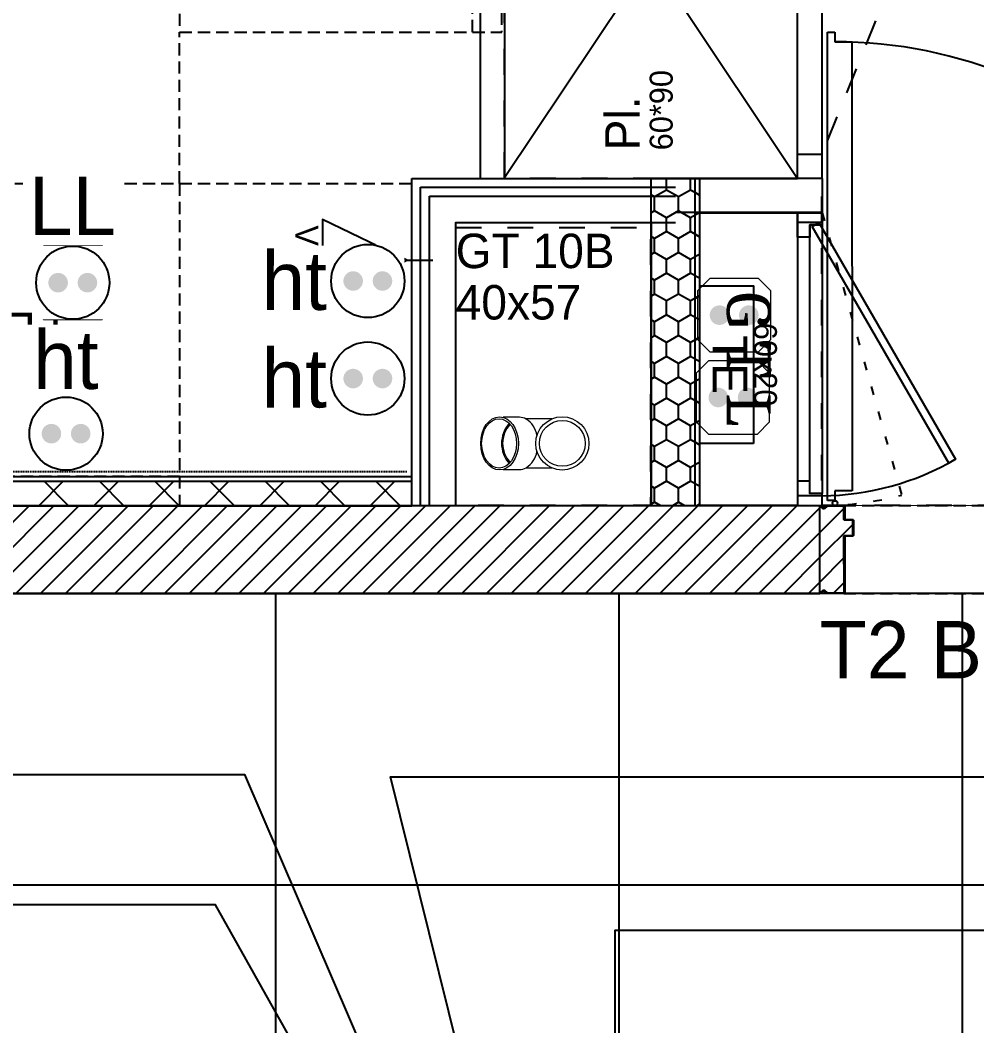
# Model space of a CAD drawing. Header units: centimetres. Extents: x 2648 to 12729, y 1890 to 6224.
# Drawn here: x 9268.1 to 9464.1, y 4193.7 to 4399.8 of the extents above; entities that cross this region are included whole.
import ezdxf
from ezdxf.enums import TextEntityAlignment as Align

# ---------------------------------------------------------------- set-up
doc = ezdxf.new("R2010")
doc.units = ezdxf.units.CM
for name, pattern in [('ISO-03', [1.5, 0.6, -0.9]), ('Style de ligne -1', [0.41664, 0.20828, -0.20836]), ('Style de ligne -11', [0.347222, 0.20828, -0.138942]), ('Style de ligne -13', [0.147638, 0.098425, -0.049213]), ('Style de ligne -5', [0.20828, 0.069425, -0.138855]), ('VW-01', [0.41656, 0.20828, -0.20828])]:
    doc.linetypes.add(name, pattern=pattern)
for name, color, linetype in [('B faience', 252, 'Style de ligne -11'), ('B Faux plafonds', 9, 'Continuous'), ('B GÈnÈral_Hatch', 252, 'Continuous'), ('B Général', 252, 'Continuous'), ('C ANNOTATIONS-prestations', 252, 'Continuous'), ('C ANNOTATIONS-prestations_Hatch', 252, 'Continuous'), ('C ANNOTATIONS-texte', 252, 'Continuous'), ('C ANNOTATIONS-textes-numérotation gaine', 252, 'ISO-03'), ('D SURFACES-shab', 252, 'Continuous'), ('F REMPLISSAGE-TE', 252, 'Continuous'), ('F REMPLISSAGE-TE_Hatch', 252, 'Continuous'), ('F REMPLISSAGE-vert clair', 252, 'Continuous'), ('F REMPLISSAGE-vert foncé', 252, 'Continuous'), ('prlm-EAU-CHU', 42, 'Continuous'), ('prlm-EAU-EF', 161, 'Continuous'), ('prlm-GT', 242, 'Continuous'), ('prlm-MOD-EL', 190, 'Continuous')]:
    doc.layers.add(name, color=color, linetype=linetype)
doc.layers.add('prlm-ELEC-CFO', color=10, linetype='Continuous', lineweight=25)
doc.layers.add('prlm-GAZ', color=2, linetype='Continuous', lineweight=25)
doc.styles.add('Eurostile', font='Eurosti.TTF')
doc.styles.add('Eurostile (bold)', font='Eurostib.TTF')
doc.styles.add('prlm-elec-cfo', font='comic.ttf', dxfattribs={"height": 12})
doc.styles.add('prlm-mod', font='cambriaz.ttf', dxfattribs={"height": 18})
pattern_1 = [(45, (0, 0), (2.4253472, -2.6458333), [])]
pattern_2 = [(90, (9508.769, 4484.2647), (-2.4603, 4.261364), [2.84091, -5.68182]), (210, (9508.769, 4484.2647), (-2.4603, -4.261364), [2.84091, -5.68182]), (150, (9503.8484, 4487.1056), (-4.9206, 9e-09), [2.84091, -5.68182])]

# ---------------------------------------------------------------- blocks, each defined once
blk = doc.blocks.new('B 80.Groupe-22-1')
at = {"layer": 'B Général', "linetype": 'VW-01', "ltscale": 25.4, "flags": 128}
blk.add_lwpolyline([(9357.34, 4357.31), (9397.26, 4357.31), (9397.26, 4300.32), (9357.34, 4300.32)], close=True, dxfattribs=at)
at = {"layer": 'C ANNOTATIONS-textes-numérotation gaine', "insert": (9357.34, 4356.01), "char_height": 7.059, "width": 56.9358, "attachment_point": 1, "line_spacing_factor": 0.894142, "style": 'Eurostile'}
blk.add_mtext('GT 10B\\P40x57', dxfattribs=at)
blk = doc.blocks.new('xi.LLrob')
at = {"layer": 'prlm-EAU-EF', "color": 0}
blk.add_lwpolyline([(-6, 7.5), (6, 7.5), (-6, -7.5), (6, -7.5)], close=True, dxfattribs=at)
blk = doc.blocks.new('xi.LL')
at = {"color": 0, "lineweight": 5}
blk.add_wipeout([(-7.5, -7.5), (7.5, -7.5), (7.5, 7.5), (-7.5, 7.5)], dxfattribs=at).dxf.layer = 'prlm-ELEC-CFO'
at = {"layer": 'prlm-ELEC-CFO', "color": 0, "linetype": 'ByBlock', "lineweight": 5, "const_width": 2}
for points in [[(-4, 0, 1), (-2, 0, 1)], [(2, 0, 1), (4, 0, 1)]]:
    blk.add_lwpolyline(points, format="xyb", close=True, dxfattribs=at)
at = {"layer": 'prlm-ELEC-CFO', "color": 0, "linetype": 'ByBlock', "lineweight": -2}
blk.add_circle((0, 0), 7.5, dxfattribs=at)
blk = doc.blocks.new('xi.PCHT')
at = {"color": 0, "lineweight": 5}
blk.add_wipeout([(-7.5, -7.5), (7.5, -7.5), (7.5, 7.5), (-7.5, 7.5)], dxfattribs=at).dxf.layer = 'prlm-ELEC-CFO'
at = {"layer": 'prlm-ELEC-CFO', "color": 0, "linetype": 'ByBlock', "lineweight": 5, "const_width": 2}
for points in [[(-4, 0, 1), (-2, 0, 1)], [(2, 0, 1), (4, 0, 1)]]:
    blk.add_lwpolyline(points, format="xyb", close=True, dxfattribs=at)
at = {"layer": 'prlm-ELEC-CFO', "color": 0, "linetype": 'ByBlock', "lineweight": -2}
blk.add_circle((0, 0), 7.5, dxfattribs=at)
blk = doc.blocks.new('xi.PCGTL')
at = {"layer": 'prlm-ELEC-CFO', "color": 0, "lineweight": 0}
blk.add_lwpolyline([(-7.5, -5), (-5, -7.5), (5, -7.5), (7.5, -5), (7.5, 5), (5, 7.5), (-5, 7.5), (-7.5, 5)], close=True, dxfattribs=at)
at = {"layer": 'prlm-ELEC-CFO', "color": 0, "linetype": 'ByBlock', "lineweight": 5, "const_width": 2}
for points in [[(-4, 0, 1), (-2, 0, 1)], [(2, 0, 1), (4, 0, 1)]]:
    blk.add_lwpolyline(points, format="xyb", close=True, dxfattribs=at)
blk = doc.blocks.new('xi.gtl')
at = {"layer": 'prlm-MOD-EL', "color": 0}
for points in [[(2.8, 22.99), (2.02, 24.35), (50.51, 52.34), (51.28, 50.98)], [(0, 25), (2.02, 25), (2.02, 20), (0, 20)], [(60, 25), (57.98, 25), (57.98, 20), (60, 20)], [(0, 20), (60, 20), (60, 0), (0, 0)]]:
    blk.add_lwpolyline(points, close=True, dxfattribs=at)
blk.add_arc((2.02, 24.35), 55.99, 0.6678, 30, dxfattribs=at)
at = {"layer": 'prlm-MOD-EL', "color": 0, "style": 'prlm-mod', "flags": 8}
blk.add_attdef('GTL', text='', height=9, dxfattribs=at).set_placement((30, 10), align=Align.MIDDLE_CENTER)
blk = doc.blocks.new('xi.cee1')
at = {"layer": 'prlm-EAU-CHU', "color": 0, "lineweight": 13}
for p, q in [((7.43, 5), (2.17, 5)), ((12.09, 5.34), (8.77, 5.34)), ((2.17, -5), (7.43, -5)), ((8.77, -5.34), (12.09, -5.34))]:
    blk.add_line(p, q, dxfattribs=at)
for radius in [5.45, 4.69]:
    blk.add_circle((0, 0), radius, dxfattribs=at)
for centre, radius, start, end in [((10.09, 0.78), 4.99, 122.4397, 169.5051), ((8.79, 2.49), 2.86, 90.508, 118.9381), ((6.14, 0), 6.3, 318.9248, 41.0752), ((6.35, 0), 5.87, 317.8112, 42.1667), ((10.09, -0.78), 4.99, 190.4949, 237.5603), ((8.79, -2.49), 2.86, 241.0619, 269.492)]:
    blk.add_arc(centre, radius, start, end, dxfattribs=at)
for centre, major_axis, ratio in [((12.84, 0), (0, -5.44), 0.708306), ((12.94, 0), (0, -5.05), 0.707331)]:
    blk.add_ellipse(centre, major_axis=major_axis, ratio=ratio, dxfattribs=at)
blk = doc.blocks.new('B 80.Cuisson')
at = {"layer": 'B Général', "linetype": 'Style de ligne -13', "ltscale": 25.4, "flags": 128}
blk.add_lwpolyline([(-30, 30), (-30, 36), (30, 36), (30, 30)], dxfattribs=at)
blk.add_lwpolyline([(-30, 30), (30, 30), (30, -30), (-30, -30)], close=True, dxfattribs=at)
at = {"layer": 'B Général', "insert": (0, 0), "char_height": 7.06, "attachment_point": 5, "line_spacing_factor": 0.894142, "style": 'Eurostile'}
blk.add_mtext('C', dxfattribs=at)
blk = doc.blocks.new('B 80.PL 60.90')
at = {"layer": 'B Général', "linetype": 'Continuous'}
for p, q in [((-42.5, 42.83), (47.5, -17.27)), ((47.5, 42.73), (-42.5, -17.27))]:
    blk.add_line(p, q, dxfattribs=at)
at = {"layer": 'B Général', "linetype": 'Style de ligne -1', "ltscale": 25.4}
for p, q in [((-0.39, -37.19), (-37.5, -22.27)), ((5.39, -37.19), (42.5, -22.27))]:
    blk.add_line(p, q, dxfattribs=at)
at = {"layer": 'B Général', "linetype": 'Continuous', "flags": 128}
for points in [[(47.5, -17.27), (47.5, 42.73), (-42.5, 42.73), (-42.5, -17.27)], [(42.5, -17.27), (42.5, -22.27), (-42.5, -22.27), (-42.5, -17.27)], [(-37.5, -17.27), (-37.5, -22.27), (-42.5, -22.27), (-42.5, -17.27)], [(47.5, -17.27), (47.5, -22.27), (42.5, -22.27), (42.5, -17.27)]]:
    blk.add_lwpolyline(points, close=True, dxfattribs=at)
at = {"layer": 'B Général', "linetype": 'Style de ligne -1', "ltscale": 25.4}
for centre, start, end in [((-37.5, -22.27), 338.1056, 0), ((42.5, -22.27), 180, 201.8944)]:
    blk.add_arc(centre, 40, start, end, dxfattribs=at)
at = {"layer": 'B Général', "insert": (-36.73, 22.1), "char_height": 7.059, "attachment_point": 1, "line_spacing_factor": 0.894142, "style": 'Eurostile'}
blk.add_mtext('Pl.', dxfattribs=at)
at = {"layer": 'C ANNOTATIONS-prestations', "insert": (-36.73, 10.61), "char_height": 4.706, "attachment_point": 4, "line_spacing_factor": 0.894142, "style": 'Eurostile'}
blk.add_mtext('60*90', dxfattribs=at)
blk = doc.blocks.new('B 80.Lave Linge')
at = {"layer": 'B Général', "linetype": 'Style de ligne -13', "ltscale": 25.4, "flags": 128}
blk.add_lwpolyline([(-29.47, 30), (-29.47, 36), (30.53, 36), (30.53, 30)], dxfattribs=at)
blk.add_lwpolyline([(-29.47, 30), (30.53, 30), (30.53, -30), (-29.47, -30)], close=True, dxfattribs=at)
at = {"layer": 'B Général', "insert": (0, 0), "char_height": 7.059, "attachment_point": 5, "line_spacing_factor": 0.894142, "style": 'Eurostile'}
blk.add_mtext('LL', dxfattribs=at)
blk = doc.blocks.new('B 80.Groupe-5-1')
at = {"layer": 'B Général', "flags": 128}
for points in [[(-31.46, -5.77), (-31.46, -0.77), (-28.96, -0.77), (-28.96, -3.27), (-26.46, -3.27), (-26.46, -5.77)], [(26.04, -0.77), (26.04, -3.27), (-28.96, -3.27), (-28.96, -0.77)], [(28.54, -5.77), (28.54, -0.77), (26.04, -0.77), (26.04, -3.27), (23.54, -3.27), (23.54, -5.77)]]:
    blk.add_lwpolyline(points, close=True, dxfattribs=at)
blk = doc.blocks.new('B 80.TE')
at = {"layer": 'B Général', "linetype": 'Style de ligne -5', "ltscale": 25.4}
blk.add_line((-31.46, -0.77), (26.39, 15.56), dxfattribs=at)
at = {"layer": 'B Général', "flags": 128}
for points in [[(28.54, -5.77), (28.54, -25.77), (-31.46, -25.77), (-31.46, -5.77)], [(15.79, -14.77), (15.79, -25.77), (-16.46, -25.77), (-16.46, -14.77)]]:
    blk.add_lwpolyline(points, close=True, dxfattribs=at)
at = {"layer": 'B Général', "linetype": 'Style de ligne -5', "ltscale": 25.4}
blk.add_arc((-34.54, -0.77), 63.08, 359.9968, 14.9984, dxfattribs=at)
at = {"layer": 'B Général'}
blk.add_blockref('B 80.Groupe-5-1', (0, 0), dxfattribs=at)
at = {"layer": 'B Général', "insert": (-0.34, -16.07), "char_height": 7.059, "width": 32.25, "attachment_point": 2, "line_spacing_factor": 0.894142, "style": 'Eurostile'}
blk.add_mtext('TE ', dxfattribs=at)
at = {"layer": 'C ANNOTATIONS-prestations', "insert": (-0.34, -14.77), "char_height": 4.706, "width": 32.25, "attachment_point": 8, "line_spacing_factor": 0.894142, "style": 'Eurostile'}
blk.add_mtext('60x20', dxfattribs=at)
blk = doc.blocks.new('B 80.VMC')
at = {"layer": 'B Général', "linetype": 'Style de ligne -1', "ltscale": 25.4}
blk.add_line((0, 10.77), (0, 17), dxfattribs=at)
at = {"layer": 'B Général', "linetype": 'Continuous', "flags": 128}
blk.add_lwpolyline([(0, 10.77), (-8.34, -6.52), (8.34, -6.52)], close=True, dxfattribs=at)
at = {"layer": 'C ANNOTATIONS-prestations', "insert": (-7.15, -7.39), "char_height": 4.706, "attachment_point": 1, "line_spacing_factor": 0.894142, "style": 'Eurostile'}
blk.add_mtext('VMC', dxfattribs=at)

msp = doc.modelspace()

# ---------------------------------------------------------------- hatches: boundary and pattern name
at = {"layer": 'B GÈnÈral_Hatch', "linetype": 'Continuous'}
h = msp.add_hatch(dxfattribs=at)
h.set_pattern_fill('PSE', color=256, angle=90, style=0, pattern_type=2)
h.set_pattern_definition(pattern_2)
h.paths.add_polyline_path([(9407.344, 4300.29), (9397.344, 4300.29), (9397.344, 4367.315), (9407.344, 4367.315)])
h = msp.add_hatch(dxfattribs=at)
h.set_pattern_fill('02_ISOLANT', color=256, angle=-90.00063, style=0, pattern_type=2)
h.set_pattern_definition([(314.9994, (9427.75, 4591.838), (5.65692, 5.65679), []), (44.9994, (9427.75, 4591.838), (5.65679, -5.65692), [])])
h.paths.add_polyline_path([(9348.344, 4305.288), (9060.794, 4305.288), (9060.795, 4300.288), (9348.344, 4300.288)])
h = msp.add_hatch(dxfattribs=at)
h.set_pattern_fill('50_BETON', color=256, style=0, pattern_type=2)
h.set_pattern_definition(pattern_1)
h.paths.add_polyline_path([(9431.898, 4300.32), (9060.796, 4300.297), (9060.796, 4282.297), (9431.899, 4282.32)])
h = msp.add_hatch(dxfattribs=at)
h.set_pattern_fill('50_BETON', color=256, style=0, pattern_type=2)
h.set_pattern_definition(pattern_1)
edge = h.paths.add_edge_path()
edge.add_line((9431.899, 4282.369), (9432.564, 4282.947))
edge.add_line((9432.564, 4282.947), (9432.574, 4282.955))
edge.add_arc((9432.705, 4282.804), 0.2, 48.99449, 131.01266, ccw=False)
edge.add_line((9432.836, 4282.955), (9432.846, 4282.947))
edge.add_line((9432.846, 4282.947), (9433.402, 4282.463))
edge.add_line((9433.402, 4282.463), (9433.403, 4282.463))
edge.add_arc((9433.436, 4282.5), 0.05, 228.99449, 270.00358)
edge.add_line((9433.436, 4282.45), (9433.438, 4282.45))
edge.add_line((9433.438, 4282.45), (9436.799, 4282.451))
edge.add_line((9436.799, 4282.451), (9436.805, 4282.451))
edge.add_arc((9436.805, 4282.494), 0.0435, 270.00358, 360.00358)
edge.add_line((9436.849, 4282.494), (9436.848, 4294.016))
edge.add_arc((9437.022, 4294.016), 0.174, 90.00358, 180.00358, ccw=False)
edge.add_line((9437.022, 4294.19), (9437.048, 4294.19))
edge.add_line((9437.048, 4294.19), (9438.598, 4294.19))
edge.add_line((9438.598, 4294.19), (9438.605, 4294.19))
edge.add_arc((9438.605, 4294.233), 0.0435, 270.00358, 360.00358)
edge.add_line((9438.648, 4294.233), (9438.648, 4297.277))
edge.add_arc((9438.605, 4297.277), 0.0435, 0.00358, 90.00358)
edge.add_line((9438.605, 4297.32), (9438.598, 4297.32))
edge.add_line((9438.598, 4297.32), (9437.048, 4297.32))
edge.add_line((9437.048, 4297.32), (9437.022, 4297.32))
edge.add_arc((9437.022, 4297.494), 0.174, 180.00358, 270.00358, ccw=False)
edge.add_line((9436.848, 4297.494), (9436.848, 4300.146))
edge.add_arc((9436.804, 4300.146), 0.0435, 0.00358, 90.00358)
edge.add_line((9436.804, 4300.19), (9436.798, 4300.19))
edge.add_line((9436.798, 4300.19), (9433.437, 4300.189))
edge.add_line((9433.437, 4300.189), (9433.435, 4300.189))
edge.add_arc((9433.435, 4300.139), 0.05, 90.00358, 131.01266)
edge.add_line((9433.402, 4300.177), (9433.401, 4300.177))
edge.add_line((9433.401, 4300.177), (9432.845, 4299.693))
edge.add_line((9432.845, 4299.693), (9432.836, 4299.685))
edge.add_arc((9432.705, 4299.836), 0.2, 233.10026, 311.01266, ccw=False)
edge.add_line((9432.585, 4299.676), (9432.573, 4299.684))
edge.add_line((9432.573, 4299.684), (9432.062, 4300.129))
edge.add_line((9432.062, 4300.129), (9432.062, 4300.129))
edge.add_line((9432.062, 4300.129), (9431.898, 4300.271))
edge.add_line((9431.898, 4300.271), (9431.899, 4282.369))
at = {"layer": 'C ANNOTATIONS-prestations_Hatch', "linetype": 'Continuous'}
h = msp.add_hatch(dxfattribs=at)
h.set_pattern_fill('DALETTES TERRASSE 50X50', color=256, scale=1.406016, style=0, pattern_type=2)
h.set_pattern_definition([(0, (9531.354, 4152.3), (4e-15, -70.301), []), (-90, (9531.354, 4152.3), (70.301, 0), [])])
h.paths.add_polyline_path([(9060.796, 4282.297), (9060.796, 3065.389), (9190.796, 3065.389), (9190.796, 3716.389), (9189.484, 3716.389), (9189.484, 4137.39), (9812.796, 4137.39), (9812.796, 4152.409), (10206.786, 4152.297), (10206.786, 4282.297)])
at = {"layer": 'F REMPLISSAGE-TE_Hatch', "linetype": 'Continuous'}
h = msp.add_hatch(dxfattribs=at)
h.set_pattern_fill('PSE', color=256, angle=90, style=0, pattern_type=2)
h.set_pattern_definition(pattern_2)
h.paths.add_polyline_path([(9397.344, 4300.29), (9406.344, 4300.29), (9406.344, 4367.315), (9397.344, 4367.315)])
h = msp.add_hatch(dxfattribs=at)
h.set_pattern_fill('PSE', color=256, angle=90, style=0, pattern_type=2)
h.set_pattern_definition(pattern_2)
h.paths.add_polyline_path([(9406.344, 4300.29), (9407.344, 4300.29), (9407.344, 4367.315), (9406.344, 4367.315)])

# ---------------------------------------------------------------- linework, layer by layer
at = {"layer": 'B faience'}
msp.add_line((9120.795, 4307.288), (9347.344, 4307.288), dxfattribs=at)
at = {"layer": 'B Faux plafonds', "linetype": 'VW-01', "ltscale": 25.4, "flags": 128}
msp.add_lwpolyline([(9559.663, 4393.397), (9706.16, 4393.397), (9706.16, 4300.397), (9439.484, 4300.308), (9439.484, 4300.314), (9432.329, 4300.314), (9432.329, 4367.315), (9367.329, 4367.315), (9367.329, 4457.315), (9432.344, 4457.315), (9432.344, 4564.372), (9559.484, 4564.372)], close=True, dxfattribs=at)
at = {"layer": 'B Général', "linetype": 'Continuous'}
for p, q in [((9362.329, 4457.315), (9362.329, 4367.315)), ((9362.329, 4457.315), (9362.329, 4367.315)), ((9367.329, 4457.315), (9367.329, 4367.315)), ((9367.329, 4457.315), (9367.329, 4367.315)), ((9433.477, 4397.321), (9434.977, 4397.322)), ((9433.499, 4301.321), (9433.477, 4397.321)), ((9434.977, 4397.322), (9434.978, 4395.322)), ((9434.978, 4395.322), (9438.478, 4395.322)), ((9438.478, 4395.322), (9438.498, 4303.322)), ((9348.344, 4306.288), (9348.345, 4367.315)), ((9348.345, 4367.315), (9362.329, 4367.315)), ((9367.329, 4367.315), (9402.344, 4367.315)), ((9407.344, 4367.315), (9397.344, 4367.315)), ((9397.344, 4300.29), (9397.344, 4367.315)), ((9432.344, 4367.315), (9402.344, 4367.315)), ((9407.344, 4300.29), (9407.344, 4367.315)), ((9432.344, 4367.315), (9432.344, 4360.315)), ((9432.344, 4360.315), (9402.344, 4360.315)), ((9357.344, 4300.215), (9357.345, 4358.315)), ((9357.345, 4358.315), (9402.344, 4358.315)), ((9060.794, 4306.288), (9348.344, 4306.288)), ((9060.794, 4306.288), (9348.344, 4306.288)), ((9060.794, 4305.288), (9348.344, 4305.288)), ((9438.498, 4303.322), (9434.998, 4303.322)), ((9434.998, 4303.322), (9434.999, 4301.322)), ((9060.795, 4300.288), (9348.344, 4300.288)), ((9060.795, 4300.288), (9348.344, 4300.288)), ((9060.796, 4300.297), (9431.898, 4300.32)), ((9348.344, 4300.215), (9348.344, 4300.288)), ((9431.899, 4282.32), (9431.898, 4300.32)), ((9434.999, 4301.322), (9433.499, 4301.321)), ((9060.796, 4282.297), (9431.899, 4282.32))]:
    msp.add_line(p, q, dxfattribs=at)
at = {"layer": 'B Général', "linetype": 'Style de ligne -13', "ltscale": 25.4}
for p, q in [((9300.795, 4366.288), (9300.795, 4397.315)), ((9300.795, 4366.288), (9348.344, 4366.288)), ((9436.798, 4300.32), (9530.198, 4300.326)), ((9436.799, 4282.32), (9530.199, 4282.326))]:
    msp.add_line(p, q, dxfattribs=at)
at = {"layer": 'B Général', "linetype": 'Continuous', "lineweight": 18}
for p, q in [((9060.796, 4300.297), (9431.898, 4300.32)), ((9060.796, 4282.297), (9431.899, 4282.32))]:
    msp.add_line(p, q, dxfattribs=at)
at = {"layer": 'B Général', "linetype": 'Continuous', "flags": 128}
msp.add_lwpolyline([(9436.998, 4300.146), (9436.998, 4297.494, 0.4142136), (9437.041, 4297.451), (9437.048, 4297.451), (9438.598, 4297.451), (9438.624, 4297.451, -0.4142136), (9438.798, 4297.277), (9438.798, 4294.233, -0.4142136), (9438.624, 4294.059), (9438.598, 4294.059), (9437.048, 4294.059), (9437.042, 4294.059, 0.4142136), (9436.998, 4294.016), (9436.999, 4282.494, -0.4142136), (9436.825, 4282.32), (9436.799, 4282.32), (9433.438, 4282.32), (9433.43, 4282.32, -0.1808704), (9433.299, 4282.369), (9433.296, 4282.371), (9432.74, 4282.854), (9432.738, 4282.857, 0.3739751), (9432.672, 4282.857), (9432.67, 4282.854), (9432.005, 4282.276), (9431.899, 4282.369), (9432.564, 4282.947), (9432.574, 4282.955, -0.3739751), (9432.836, 4282.955), (9432.846, 4282.947), (9433.402, 4282.463), (9433.403, 4282.463, 0.1808704), (9433.436, 4282.45), (9433.438, 4282.45), (9436.799, 4282.451), (9436.805, 4282.451, 0.4142136), (9436.849, 4282.494), (9436.848, 4294.016, -0.4142136), (9437.022, 4294.19), (9437.048, 4294.19), (9438.598, 4294.19), (9438.605, 4294.19, 0.4142136), (9438.648, 4294.233), (9438.648, 4297.277, 0.4142136), (9438.605, 4297.32), (9438.598, 4297.32), (9437.048, 4297.32), (9437.022, 4297.32, -0.4142136), (9436.848, 4297.494), (9436.848, 4300.146, 0.4142136), (9436.804, 4300.19), (9436.798, 4300.19), (9433.437, 4300.189), (9433.435, 4300.189, 0.1808704), (9433.402, 4300.177), (9433.401, 4300.177), (9432.845, 4299.693), (9432.836, 4299.685, -0.3536885), (9432.585, 4299.676), (9432.573, 4299.684), (9432.062, 4300.129), (9432.062, 4300.129), (9431.898, 4300.271), (9432.004, 4300.363), (9432.619, 4299.829, 0.3855556), (9432.731, 4299.782), (9432.739, 4299.785), (9433.295, 4300.269), (9433.297, 4300.271, -0.1808704), (9433.429, 4300.32), (9433.437, 4300.32), (9436.798, 4300.32), (9436.824, 4300.32, -0.4142136)], format="xyb", close=True, dxfattribs=at)
at = {"layer": 'B Général', "linetype": 'Continuous'}
msp.add_circle((9434.998, 4300.82), 0.5, dxfattribs=at)
msp.add_arc((9434.998, 4300.82), 94.5, 358.77131, 90.00358, dxfattribs=at)
at = {"layer": 'C ANNOTATIONS-prestations', "linetype": 'Continuous', "flags": 128}
msp.add_lwpolyline([(9060.796, 4282.297), (9060.796, 3065.389), (9190.796, 3065.389), (9190.796, 3716.389), (9189.484, 3716.389), (9189.484, 4137.39), (9812.796, 4137.39), (9812.796, 4152.409), (10206.786, 4152.297), (10206.786, 4282.297)], close=True, dxfattribs=at)
at = {"layer": 'D SURFACES-shab', "lineweight": 18, "flags": 128}
for points in [[(9060.795, 4306.288), (9348.344, 4306.288), (9348.344, 4367.315), (9362.329, 4367.315), (9362.329, 4397.317), (9362.329, 4397.317), (9362.329, 4462.315), (9427.344, 4462.315), (9427.344, 4883.389), (9060.795, 4883.389), (9060.795, 4492.394), (9060.795, 4492.394), (9060.795, 4426.288), (9060.795, 4426.288)], [(9432.329, 4367.315), (9432.329, 4300.376), (9558.484, 4300.301), (9558.484, 4564.372), (9432.344, 4564.372), (9432.344, 4457.315), (9367.329, 4457.315), (9367.329, 4367.315)]]:
    msp.add_lwpolyline(points, close=True, dxfattribs=at)
at = {"layer": 'F REMPLISSAGE-TE', "linetype": 'Continuous'}
msp.add_line((9406.344, 4300.29), (9406.344, 4367.315), dxfattribs=at)
at = {"layer": 'F REMPLISSAGE-vert clair'}
for p, q in [((9350.144, 4300.215), (9350.145, 4365.515)), ((9350.145, 4365.515), (9402.344, 4365.515)), ((9351.944, 4300.215), (9351.945, 4363.715)), ((9351.945, 4363.715), (9402.344, 4363.715))]:
    msp.add_line(p, q, dxfattribs=at)
at = {"layer": 'F REMPLISSAGE-vert clair', "linetype": 'Continuous'}
for p, q in [((9357.344, 4300.215), (9357.345, 4358.315)), ((9357.345, 4358.315), (9402.344, 4358.315))]:
    msp.add_line(p, q, dxfattribs=at)
at = {"layer": 'F REMPLISSAGE-vert foncé', "linetype": 'Continuous'}
for p, q in [((9348.344, 4300.215), (9348.345, 4367.315)), ((9348.345, 4367.315), (9402.344, 4367.315))]:
    msp.add_line(p, q, dxfattribs=at)
at = {"layer": 'F REMPLISSAGE-vert foncé'}
for p, q in [((9350.144, 4300.215), (9350.145, 4365.515)), ((9350.145, 4365.515), (9402.344, 4365.515))]:
    msp.add_line(p, q, dxfattribs=at)
at = {"layer": 'prlm-GAZ'}
for points in [[(9383.72, 4084.45), (9343.99, 4244.777), (9733.625, 4244.777), (9733.625, 4305.247)], [(9390.004, 4084.128), (9390.004, 4213.345), (9889.444, 4213.345), (9889.444, 4300.252)], [(9382.543, 4085.875), (9308.124, 4218.509), (9092.466, 4218.509), (9092.466, 3828.767), (9008.986, 3828.767)]]:
    msp.add_lwpolyline(points, dxfattribs=at)
at = {"layer": 'prlm-GT'}
msp.add_lwpolyline([(9357.344, 4300.288), (9357.344, 4358.315), (9397.344, 4358.315), (9397.344, 4300.288)], close=True, dxfattribs=at)

# ---------------------------------------------------------------- block references
at = {"layer": 'B Général', "xscale": -1, "rotation": 270}
msp.add_blockref('B 80.Cuisson', (9330.795, 4427.315), dxfattribs=at)
at = {"layer": 'B Général'}
for name, p, rotation in [('B 80.PL 60.90', (9410.056, 4409.815), 90), ('B 80.Lave Linge', (9271.328, 4336.288), 180), ('B 80.TE', (9433.115, 4328.853), 270), ('B 80.VMC', (9336.573, 4350.558), 270)]:
    msp.add_blockref(name, p, dxfattribs=dict(at, rotation=rotation))
at = {"layer": 'C ANNOTATIONS-textes-numérotation gaine'}
msp.add_blockref('B 80.Groupe-22-1', (0, 0), dxfattribs=at)
at = {"layer": 'prlm-EAU-CHU', "rotation": 180}
msp.add_blockref('xi.cee1', (9379.166, 4313.052), dxfattribs=at)
at = {"layer": 'prlm-EAU-EF'}
msp.add_blockref('xi.LLrob', (9278.928, 4345.975), dxfattribs=at)
at = {"layer": 'prlm-ELEC-CFO'}
for p in [(9414.357, 4339.32), (9414.105, 4322.456)]:
    msp.add_blockref('xi.PCGTL', p, dxfattribs=at)
at = {"layer": 'prlm-MOD-EL', "rotation": 270}
msp.add_blockref('xi.gtl', (9407.344, 4360.315), dxfattribs=at).add_auto_attribs({'GTL': 'G T L'})

# ---------------------------------------------------------------- texts
at = {"layer": 'C ANNOTATIONS-texte', "lineweight": 30, "insert": (9473.851, 4276.674), "char_height": 11.765, "width": 157, "attachment_point": 2, "line_spacing_factor": 0.894142, "style": 'Eurostile (bold)'}
msp.add_mtext('T2{\\fEurostile|b0|i0|c0|p0; }B {\\fEurostile|b0|i0|c0|p0;- S205}', dxfattribs=at)

# ---------------------------------------------------------------- next in the draw order: block references
at = {"layer": 'prlm-ELEC-CFO'}
msp.add_blockref('xi.LL', (9278.928, 4345.975), dxfattribs=at)

# ---------------------------------------------------------------- next in the draw order: texts
at = {"layer": 'prlm-EAU-EF', "lineweight": 20, "insert": (9278.873, 4361.721), "char_height": 12, "attachment_point": 5, "line_spacing_factor": 0.8, "style": 'prlm-elec-cfo', "bg_fill": 3, "box_fill_scale": 1.1, "bg_fill_color": 256, "bg_fill_transparency": 0}
msp.add_mtext('LL', dxfattribs=at)
at = {"layer": 'prlm-ELEC-CFO', "lineweight": 20, "char_height": 12, "attachment_point": 5, "line_spacing_factor": 0.8, "style": 'prlm-elec-cfo', "bg_fill": 3, "box_fill_scale": 1.1, "bg_fill_color": 256, "bg_fill_transparency": 0}
for insert in [(9324.268, 4346.317), (9277.5, 4330.121), (9324.268, 4326.333)]:
    msp.add_mtext('ht', dxfattribs=dict(at, insert=insert))

# ---------------------------------------------------------------- next in the draw order: block references
at = {"layer": 'prlm-ELEC-CFO'}
for p in [(9339.344, 4346.317), (9339.344, 4326.333), (9277.552, 4315.045)]:
    msp.add_blockref('xi.PCHT', p, dxfattribs=at)

# ---------------------------------------------------------------- next in the draw order: texts
at = {"layer": 'prlm-ELEC-CFO', "lineweight": 20, "insert": (9278.873, 4361.721), "char_height": 12, "attachment_point": 5, "line_spacing_factor": 0.8, "style": 'prlm-elec-cfo', "bg_fill": 3, "box_fill_scale": 1.1, "bg_fill_color": 256, "bg_fill_transparency": 0}
msp.add_mtext('LL', dxfattribs=at)

# ---------------------------------------------------------------- next in the draw order: linework, layer by layer
at = {"layer": 'prlm-ELEC-CFO', "lineweight": 13}
msp.add_spline([(9318.255, 4481.506), (9257.656, 4452.241), (9186.309, 4347.473), (9181.483, 4321.83)], degree=3, dxfattribs=at)
at = {"layer": 'prlm-GAZ'}
msp.add_lwpolyline([(8968.798, 4558.931), (8968.798, 4245.211), (9314.118, 4245.211), (9382.543, 4085.875)], dxfattribs=at)

doc.saveas('drawing.dxf')
